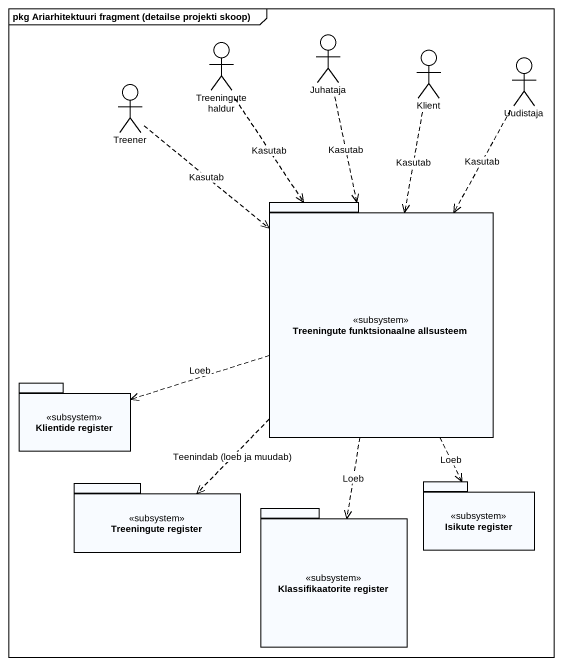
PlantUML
@startuml
mainframe pkg Ariarhitektuuri fragment (detailse projekti skoop)
actor Juhataja
actor "Treeningute haldur" as Treeningute_haldur
actor Klient
actor Uudistaja
actor Treener
package "Treeningute funktsionaalne allsusteem" as Treeningute_funktsionaalne <<subsystem>> {
}
package "Klientide register" as Klientide_register <<subsystem>> {
}
package "Treeningute register" as Treeningute_register <<subsystem>> {
}
package "Isikute register" as Isikute_register <<subsystem>> {
}
package "Klassifikaatorite register" as Klassifikaatorite_register <<subsystem>> {
}
Juhataja ..> Treeningute_funktsionaalne : Kasutab
Treeningute_haldur ..> Treeningute_funktsionaalne : Kasutab
Klient ..> Treeningute_funktsionaalne : Kasutab
Uudistaja ..> Treeningute_funktsionaalne : Kasutab
Treener ..> Treeningute_funktsionaalne : Kasutab
Treeningute_funktsionaalne .left.> Klientide_register : Loeb
Treeningute_funktsionaalne ..> Treeningute_register : Teenindab (loeb ja muudab)
Treeningute_funktsionaalne ..> Isikute_register : Loeb
Treeningute_funktsionaalne ..> Klassifikaatorite_register : Loeb
@enduml
